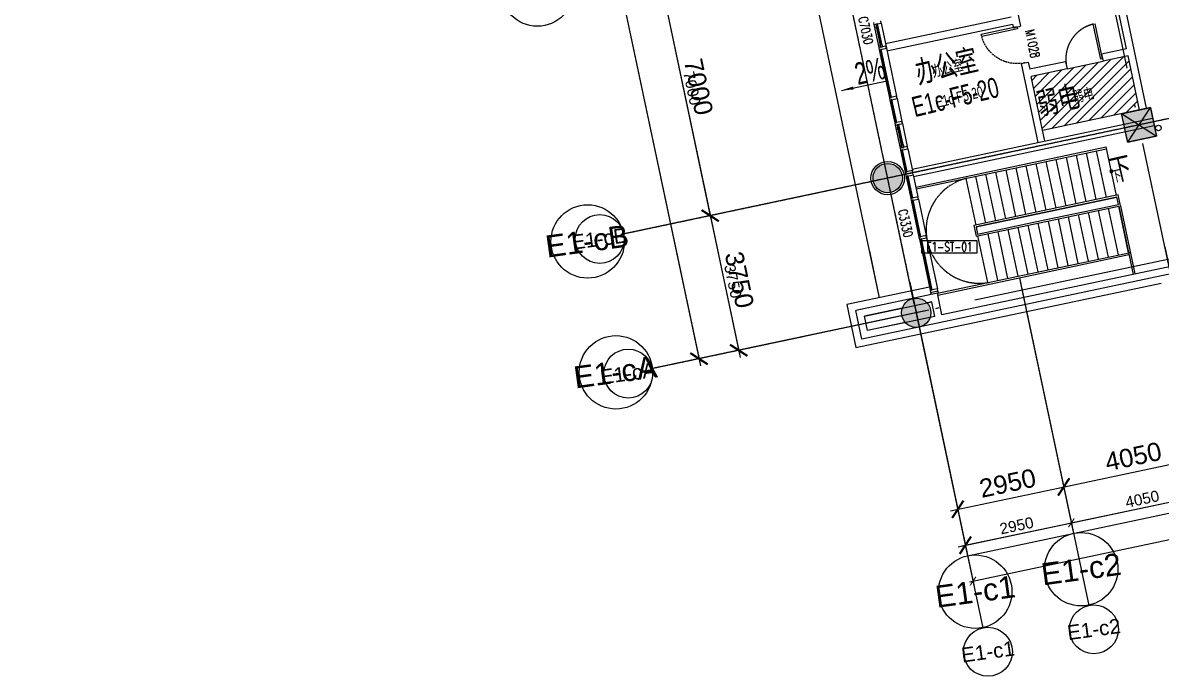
# Model space of a CAD drawing. Header units: millimetres. Extents: x -39175 to 150737, y -15023 to 140542.
# Drawn here: x -30415 to 605, y -15023 to 2783 of the extents above; entities that cross this region are included whole.
import ezdxf
from ezdxf.enums import TextEntityAlignment as Align

# ---------------------------------------------------------------- set-up
doc = ezdxf.new("R2010")
doc.units = ezdxf.units.MM
doc.header["$LTSCALE"] = 10
for name, pattern in [('DASH', [0.35, 0.25, -0.1]), ('E-COLS-F5$0$HIDDEN', [0.375, 0.25, -0.125]), ('E-RG-1F$0$$0$DOTE', [2.42, 2, -0.2, 0.02, -0.2]), ('E-RS-5F$0$HIDDEN', [0.375, 0.25, -0.125]), ('E1-RI-5F$0$DASH', [0.35, 0.25, -0.1]), ('E1-RV-5F$0$DASH', [0.35, 0.25, -0.1]), ('XRE2$0$HIDDEN', [0.375, 0.25, -0.125])]:
    doc.linetypes.add(name, pattern=pattern)
for name, color, linetype in [('A—墙体', 7, 'Continuous'), ('A—文字索引', 40, 'Continuous'), ('A—楼梯、电梯、栏杆', 50, 'Continuous'), ('A—轴线、尺寸', 1, 'Continuous'), ('A—门窗', 135, 'Continuous'), ('E-COLS-F5$0$0S-COLS-I-P', 8, 'E-COLS-F5$0$HIDDEN'), ('E-RS-5F$0$0S-COLS-I-P', 8, 'E-RS-5F$0$HIDDEN'), ('E1-RI-5F$0$A-A-建筑投影线', 53, 'E1-RI-5F$0$DASH'), ('E1-RI-5F$0$A-ROOF-DRAN', 175, 'Continuous'), ('E1-RI-5F$0$A-SYMB-DOOR', 13, 'Continuous'), ('E1-RI-5F$0$A-SYMB-DOOR1', 4, 'Continuous'), ('E1-RI-5F$0$AUDIT_D_131110141545-10', 7, 'Continuous'), ('E1-RV-5F$0$A-SYMB', 4, 'Continuous'), ('E1-RV-5F$0$A-SYMB-NUMB-T', 4, 'Continuous'), ('E1-RV-5F$0$WRV-1-01-N1$0$AUDIT_D_120618114340-341', 1, 'Continuous'), ('I—平面—填充03(灰度)', 250, 'Continuous'), ('I—平面—文字', 40, 'Continuous'), ('I—平面—文字（放大1：100）', 40, 'XRE2$0$HIDDEN'), ('I—平面—装饰面层线', 192, 'Continuous'), ('I—平面—门', 22, 'Continuous'), ('轴线100', 1, 'Continuous')]:
    doc.layers.add(name, color=color, linetype=linetype)
doc.layers.add('E1-RV-5F$0$AUDIT_D_131110141545-10', color=7, linetype='Continuous', lineweight=5)
doc.styles.add('ARIAL', font='arial.ttf')
doc.styles.add('E1-RI-5F$0$ECADI-TXT', font='simplex.shx', dxfattribs={"bigfont": 'hztxt.shx'})
doc.styles.add('E1-RV-5F$0$ECADI-TXT', font='simplex.shx', dxfattribs={"bigfont": 'hztxt.shx'})
doc.styles.add('XD2008', font='SIMYOU.TTF', dxfattribs={"width": 0.7, "height": 600})
doc.dimstyles.new('200', dxfattribs={"dimscale": 200, "dimtxt": 2.5, "dimasz": 2, "dimexe": 1, "dimexo": 1, "dimgap": 0.8, "dimtad": 1, "dimdec": 0, "dimdsep": 46, "dimtxsty": 'ARIAL', "dimblk1": 'ARCHTICK', "dimblk2": 'ARCHTICK', "dimsah": 1, "dimcen": -0.9, "dimdle": 1, "dimclrd": 256, "dimclre": 256, "dimclrt": 40, "dimaunit": 1, "dimadec": 0, "dimazin": 0, "dimtfac": 0.35, "dimtdec": 0, "dimtix": 1, "dimtmove": 2, "dimatfit": 3, "dimldrblk": 'ARCHTICK', "dimfxl": 0, "dimtvp": 0.8, "dimtolj": 1, "dimtzin": 0, "dimarcsym": 0})
doc.dimstyles.new('副本 100', dxfattribs={"dimscale": 100, "dimtxt": 2.5, "dimasz": 2, "dimexe": 1, "dimexo": 1, "dimgap": 0.8, "dimtad": 1, "dimdec": 0, "dimdsep": 46, "dimtxsty": 'ARIAL', "dimblk1": 'ARCHTICK', "dimblk2": 'ARCHTICK', "dimsah": 1, "dimcen": -0.9, "dimdle": 1, "dimclrd": 256, "dimclre": 256, "dimclrt": 40, "dimaunit": 1, "dimadec": 0, "dimazin": 0, "dimtfac": 0.35, "dimtdec": 0, "dimtix": 1, "dimtmove": 2, "dimatfit": 3, "dimldrblk": 'ARCHTICK', "dimfxl": 0, "dimtvp": 0.8, "dimtolj": 1, "dimtzin": 0, "dimarcsym": 0})

# ---------------------------------------------------------------- blocks, each defined once
blk = doc.blocks.new('E1-RV-5F$0$ECADI-TAG-CODE')
at = {"layer": 'E1-RV-5F$0$A-SYMB-NUMB-T', "color": 1}
blk.add_lwpolyline([(0, 3.5), (15, 3.5), (15, 0), (0, 0)], close=True, dxfattribs=at)
at = {"layer": 'E1-RV-5F$0$A-SYMB-NUMB-T', "style": 'E1-RV-5F$0$ECADI-TXT', "width": 0.7}
blk.add_attdef('CODE', text='', height=2.5, dxfattribs=at).set_placement((7.5, 1.75), align=Align.MIDDLE_CENTER)
blk = doc.blocks.new('E1-RV-5F$0$3')
at = {"layer": 'E1-RV-5F$0$WRV-1-01-N1$0$AUDIT_D_120618114340-341'}
h = blk.add_hatch(color=256, dxfattribs=at)
edge = h.paths.add_edge_path()
edge.add_arc((10773785, -7567737), 20, 138.7891, 318.7891, ccw=False)
edge.add_arc((10773785, -7567737), 20, -41.2109, 138.7891, ccw=False)
blk.add_lwpolyline([(10773800, -7567750, -1), (10773770, -7567724, -1)], format="xyb", close=True, dxfattribs=at)
blk = doc.blocks.new('E-COLS-F5')
at = {"layer": 'I—平面—填充03(灰度)'}
blk.add_hatch(color=18, dxfattribs=at).paths.add_polyline_path([(11708439, -6206636), (11709222, -6206470), (11709387, -6207253), (11708605, -6207419)])
h = blk.add_hatch(color=18, dxfattribs=at)
edge = h.paths.add_edge_path()
edge.add_arc((11702065, -6208394), 400, 0, 360)
h = blk.add_hatch(color=18, dxfattribs=at)
edge = h.paths.add_edge_path()
edge.add_arc((11702842, -6212063), 400, 0, 360)
at = {"layer": 'A—墙体'}
blk.add_lwpolyline([(11708439, -6206636), (11709222, -6206470), (11709387, -6207253), (11708605, -6207419)], close=True, dxfattribs=at)
for centre in [(11702065, -6208394), (11702842, -6212063)]:
    blk.add_circle(centre, 400, dxfattribs=at)
at = {"layer": 'E-COLS-F5$0$0S-COLS-I-P', "color": 9}
blk.add_lwpolyline([(11708439, -6206636), (11709222, -6206470), (11709387, -6207253), (11708605, -6207419)], close=True, dxfattribs=at)
blk = doc.blocks.new('E1-RI-5F$0$ECADI-TAG-DOOR')
blk = doc.blocks.new('E1-RI-5F$0$SINGLE-FLUSH_VISION_-_36_0')
at = {"layer": 'I—平面—门'}
for p, q in [((406, -76), (406, -1075)), ((457, -76), (406, -76)), ((457, -76), (457, -1076))]:
    blk.add_line(p, q, dxfattribs=at)
at = {"layer": 'I—平面—门', "color": 8, "linetype": 'DASH', "ltscale": 20}
blk.add_arc((457, -76), 1000, 180, 270, dxfattribs=at)
blk = doc.blocks.new('E1-RI-5F$0$$DORLIB2D$00000001')
for p, q in [((0.45, 0.975), (0.5, 0.975)), ((0.45, 0), (0.45, 0.975)), ((0.5, 0), (0.5, 0.975)), ((0.5, 0), (0.45, 0))]:
    blk.add_line(p, q)
at = {"layer": 'I—平面—门', "color": 8, "linetype": 'DASH', "ltscale": 20}
blk.add_arc((0.475, 0), 0.975, 91.4693, 180, dxfattribs=at)
blk = doc.blocks.new('E1-RI-5F$0$ERDFG1')
at = {"layer": 'E1-RI-5F$0$A-ROOF-DRAN'}
blk.add_circle((6600, 5003), 75, dxfattribs=at)
blk = doc.blocks.new('_ArchTick')
at = {"color": 0, "linetype": 'ByBlock', "const_width": 0.15}
blk.add_lwpolyline([(-0.5, -0.5), (0.5, 0.5)], dxfattribs=at)
blk = doc.blocks.new('*D4617')
at = {"layer": 'A—轴线、尺寸', "linetype": 'ByBlock', "lineweight": -2}
for p, q in [((-6988, -1479), (-11879, -2515)), ((-11725, -2278), (-10866, -6338)), ((-6212, -5148), (-11103, -6183))]:
    blk.add_line(p, q, dxfattribs=at)
at = {"layer": 'Defpoints', "color": 0, "linetype": 'ByBlock'}
for p in [(-6792, -1438), (-6016, -5106), (-10907, -6142)]:
    blk.add_point(p, dxfattribs=at)
at = {"layer": 'A—轴线、尺寸', "linetype": 'ByBlock', "lineweight": -2, "xscale": 400, "yscale": 400, "zscale": 400}
for p, rotation in [((-11684, -2473), 101.9526484581255), ((-10907, -6142), 281.9526484581255)]:
    blk.add_blockref('_ArchTick', p, dxfattribs=dict(at, rotation=rotation))
at = {"layer": 'A—轴线、尺寸', "color": 40, "linetype": 'ByBlock', "insert": (-10889, -4222), "char_height": 500, "attachment_point": 5, "rotation": 281.9526, "style": 'ARIAL'}
blk.add_mtext('\\A1;3750', dxfattribs=at)
blk = doc.blocks.new('*D4618')
at = {"layer": 'A—轴线、尺寸', "linetype": 'ByBlock', "lineweight": -2}
for p, q in [((-3258, -4165), (-2010, -10060)), ((-6144, -4776), (-4897, -10671)), ((-5134, -10516), (-1856, -9823))]:
    blk.add_line(p, q, dxfattribs=at)
at = {"layer": 'Defpoints', "color": 0, "linetype": 'ByBlock'}
for p in [(-3300, -3969), (-6186, -4580), (-2052, -9864)]:
    blk.add_point(p, dxfattribs=at)
at = {"layer": 'A—轴线、尺寸', "linetype": 'ByBlock', "lineweight": -2, "xscale": 400, "yscale": 400, "zscale": 400}
for p, rotation in [((-2052, -9864), 11.95264845900382), ((-4938, -10475), 191.9526484590038)]:
    blk.add_blockref('_ArchTick', p, dxfattribs=dict(at, rotation=rotation))
at = {"layer": 'A—轴线、尺寸', "color": 40, "linetype": 'ByBlock', "insert": (-3581, -9763), "char_height": 500, "attachment_point": 5, "rotation": 11.9526, "style": 'ARIAL'}
blk.add_mtext('\\A1;2950', dxfattribs=at)
blk = doc.blocks.new('*D4619')
at = {"layer": 'A—轴线、尺寸', "linetype": 'ByBlock', "lineweight": -2}
for p, q in [((704, -3326), (1952, -9221)), ((-3258, -4165), (-2010, -10060)), ((-2248, -9906), (2106, -8984))]:
    blk.add_line(p, q, dxfattribs=at)
at = {"layer": 'Defpoints', "color": 0, "linetype": 'ByBlock'}
for p in [(662, -3131), (-3300, -3969), (1910, -9025)]:
    blk.add_point(p, dxfattribs=at)
at = {"layer": 'A—轴线、尺寸', "linetype": 'ByBlock', "lineweight": -2, "xscale": 400, "yscale": 400, "zscale": 400}
for p, rotation in [((1910, -9025), 11.95264845900382), ((-2052, -9864), 191.9526484590038)]:
    blk.add_blockref('_ArchTick', p, dxfattribs=dict(at, rotation=rotation))
at = {"layer": 'A—轴线、尺寸', "color": 40, "linetype": 'ByBlock', "insert": (-157, -9038), "char_height": 500, "attachment_point": 5, "rotation": 11.9526, "style": 'ARIAL'}
blk.add_mtext('\\A1;4050', dxfattribs=at)
blk = doc.blocks.new('*D4621')
at = {"layer": 'A—轴线、尺寸', "linetype": 'ByBlock', "lineweight": -2}
for p, q in [((-23999, 80781), (-30358, 79435)), ((-30203, 79672), (-11947, -6567)), ((-5826, -5066), (-12184, -6412))]:
    blk.add_line(p, q, dxfattribs=at)
at = {"layer": 'Defpoints', "color": 0, "linetype": 'ByBlock'}
for p in [(-23803, 80823), (-5630, -5025), (-11989, -6371)]:
    blk.add_point(p, dxfattribs=at)
at = {"layer": 'A—轴线、尺寸', "linetype": 'ByBlock', "lineweight": -2, "xscale": 400, "yscale": 400, "zscale": 400}
for p, rotation in [((-30162, 79477), 101.9526484581255), ((-11989, -6371), 281.9526484581255)]:
    blk.add_blockref('_ArchTick', p, dxfattribs=dict(at, rotation=rotation))
at = {"layer": 'A—轴线、尺寸', "color": 40, "linetype": 'ByBlock', "insert": (-20669, 36639), "char_height": 500, "attachment_point": 5, "rotation": 281.9526, "style": 'ARIAL'}
blk.add_mtext('\\A1;87750', dxfattribs=at)
blk = doc.blocks.new('*D4622')
at = {"layer": 'A—轴线、尺寸', "linetype": 'ByBlock', "lineweight": -2}
for p, q in [((-8438, 5369), (-13329, 4334)), ((-13175, 4571), (-11642, -2669)), ((-6988, -1479), (-11879, -2515))]:
    blk.add_line(p, q, dxfattribs=at)
at = {"layer": 'Defpoints', "color": 0, "linetype": 'ByBlock'}
for p in [(-8242, 5411), (-6792, -1438), (-11684, -2473)]:
    blk.add_point(p, dxfattribs=at)
at = {"layer": 'A—轴线、尺寸', "linetype": 'ByBlock', "lineweight": -2, "xscale": 400, "yscale": 400, "zscale": 400}
for p, rotation in [((-13134, 4375), 101.9526484581255), ((-11684, -2473), 281.9526484581255)]:
    blk.add_blockref('_ArchTick', p, dxfattribs=dict(at, rotation=rotation))
at = {"layer": 'A—轴线、尺寸', "color": 40, "linetype": 'ByBlock', "insert": (-12002, 1037), "char_height": 500, "attachment_point": 5, "rotation": 281.9526, "style": 'ARIAL'}
blk.add_mtext('\\A1;7000', dxfattribs=at)
blk = doc.blocks.new('*D4690')
at = {"layer": 'A—轴线、尺寸', "linetype": 'ByBlock', "lineweight": -2}
for p, q in [((21360, 495), (22704, -5850)), ((-6248, -4287), (-4689, -11649)), ((-4927, -11495), (22858, -5613))]:
    blk.add_line(p, q, dxfattribs=at)
at = {"layer": 'Defpoints', "color": 0, "linetype": 'ByBlock'}
for p in [(21319, 690), (-6289, -4091), (22662, -5654)]:
    blk.add_point(p, dxfattribs=at)
at = {"layer": 'A—轴线、尺寸', "linetype": 'ByBlock', "lineweight": -2, "xscale": 400, "yscale": 400, "zscale": 400}
for p, rotation in [((22662, -5654), 11.95264845900382), ((-4731, -11453), 191.9526484590038)]:
    blk.add_blockref('_ArchTick', p, dxfattribs=dict(at, rotation=rotation))
at = {"layer": 'A—轴线、尺寸', "color": 40, "linetype": 'ByBlock', "insert": (8880, -8148), "char_height": 500, "attachment_point": 5, "rotation": 11.9526, "style": 'ARIAL'}
blk.add_mtext('\\A1;28000', dxfattribs=at)
blk = doc.blocks.new('*D4814')
at = {"layer": 'Defpoints', "color": 0}
for p in [(-262206, 1588), (-261430, -2081), (-266321, -3116)]:
    blk.add_point(p, dxfattribs=at)
at = {"layer": '轴线100', "lineweight": -2}
for p, q in [((-262304, 1567), (-267196, 532)), ((-267119, 650), (-266301, -3214)), ((-261528, -2102), (-266419, -3137))]:
    blk.add_line(p, q, dxfattribs=at)
at = {"layer": '轴线100', "lineweight": -2, "xscale": 200, "yscale": 200, "zscale": 200}
for p, rotation in [((-267098, 552), 101.9526484623766), ((-266321, -3116), 281.9526484623766)]:
    blk.add_blockref('_ArchTick', p, dxfattribs=dict(at, rotation=rotation))
at = {"layer": '轴线100', "color": 40, "insert": (-266481, -1234), "char_height": 300, "attachment_point": 5, "rotation": 281.9526, "style": 'ARIAL'}
blk.add_mtext('\\A1;3750', dxfattribs=at)
blk = doc.blocks.new('*D4815')
at = {"layer": 'Defpoints', "color": 0}
for p in [(-258507, -1922), (-261393, -2533), (-257259, -7817)]:
    blk.add_point(p, dxfattribs=at)
at = {"layer": '轴线100', "lineweight": -2}
for p, q in [((-258486, -2020), (-257238, -7915)), ((-261372, -2631), (-260124, -8526)), ((-260243, -8448), (-257161, -7796))]:
    blk.add_line(p, q, dxfattribs=at)
at = {"layer": '轴线100', "lineweight": -2, "xscale": 200, "yscale": 200, "zscale": 200}
for p, rotation in [((-257259, -7817), 11.95264843837783), ((-260145, -8428), 191.9526484383778)]:
    blk.add_blockref('_ArchTick', p, dxfattribs=dict(at, rotation=rotation))
at = {"layer": '轴线100', "color": 40, "insert": (-258750, -7894), "char_height": 300, "attachment_point": 5, "rotation": 11.9526, "style": 'ARIAL'}
blk.add_mtext('\\A1;2950', dxfattribs=at)
blk = doc.blocks.new('*D4816')
at = {"layer": 'Defpoints', "color": 0}
for p in [(-254545, -1083), (-258507, -1922), (-253297, -6978)]:
    blk.add_point(p, dxfattribs=at)
at = {"layer": '轴线100', "lineweight": -2}
for p, q in [((-254524, -1181), (-253276, -7076)), ((-258486, -2020), (-257238, -7915)), ((-257357, -7838), (-253199, -6957))]:
    blk.add_line(p, q, dxfattribs=at)
at = {"layer": '轴线100', "lineweight": -2, "xscale": 200, "yscale": 200, "zscale": 200}
for p, rotation in [((-253297, -6978), 11.95264843837783), ((-257259, -7817), 191.9526484383778)]:
    blk.add_blockref('_ArchTick', p, dxfattribs=dict(at, rotation=rotation))
at = {"layer": '轴线100', "color": 40, "insert": (-255326, -7169), "char_height": 300, "attachment_point": 5, "rotation": 11.9526, "style": 'ARIAL'}
blk.add_mtext('\\A1;4050', dxfattribs=at)
blk = doc.blocks.new('*D4818')
at = {"layer": 'Defpoints', "color": 0}
for p in [(-279217, 83848), (-261044, -1999), (-267403, -3345)]:
    blk.add_point(p, dxfattribs=at)
at = {"layer": '轴线100', "lineweight": -2}
for p, q in [((-279315, 83828), (-285674, 82482)), ((-285597, 82600), (-267382, -3443)), ((-261142, -2020), (-267501, -3366))]:
    blk.add_line(p, q, dxfattribs=at)
at = {"layer": '轴线100', "lineweight": -2, "xscale": 200, "yscale": 200, "zscale": 200}
for p, rotation in [((-285576, 82502), 101.9526484623766), ((-267403, -3345), 281.9526484623766)]:
    blk.add_blockref('_ArchTick', p, dxfattribs=dict(at, rotation=rotation))
at = {"layer": '轴线100', "color": 40, "insert": (-276261, 39627), "char_height": 300, "attachment_point": 5, "rotation": 281.9526, "style": 'ARIAL'}
blk.add_mtext('\\A1;87750', dxfattribs=at)
blk = doc.blocks.new('*D4819')
at = {"layer": 'Defpoints', "color": 0}
for p in [(-263656, 8436), (-262206, 1588), (-267098, 552)]:
    blk.add_point(p, dxfattribs=at)
at = {"layer": '轴线100', "lineweight": -2}
for p, q in [((-263754, 8415), (-268645, 7380)), ((-268568, 7498), (-267077, 455)), ((-262304, 1567), (-267196, 532))]:
    blk.add_line(p, q, dxfattribs=at)
at = {"layer": '轴线100', "lineweight": -2, "xscale": 200, "yscale": 200, "zscale": 200}
for p, rotation in [((-268548, 7401), 101.9526484623766), ((-267098, 552), 281.9526484623766)]:
    blk.add_blockref('_ArchTick', p, dxfattribs=dict(at, rotation=rotation))
at = {"layer": '轴线100', "color": 40, "insert": (-267595, 4025), "char_height": 300, "attachment_point": 5, "rotation": 281.9526, "style": 'ARIAL'}
blk.add_mtext('\\A1;7000', dxfattribs=at)
blk = doc.blocks.new('*D4771')
at = {"layer": 'Defpoints', "color": 0}
for p in [(-233888, 2738), (-261496, -2044), (-232545, -3607)]:
    blk.add_point(p, dxfattribs=at)
at = {"layer": '轴线100', "lineweight": -2}
for p, q in [((-233867, 2640), (-232524, -3705)), ((-261476, -2142), (-259917, -9504)), ((-260036, -9427), (-232447, -3587))]:
    blk.add_line(p, q, dxfattribs=at)
at = {"layer": '轴线100', "lineweight": -2, "xscale": 200, "yscale": 200, "zscale": 200}
for p, rotation in [((-232545, -3607), 11.95264843837783), ((-259938, -9406), 191.9526484383778)]:
    blk.add_blockref('_ArchTick', p, dxfattribs=dict(at, rotation=rotation))
at = {"layer": '轴线100', "color": 40, "insert": (-246290, -6279), "char_height": 300, "attachment_point": 5, "rotation": 11.9526, "style": 'ARIAL'}
blk.add_mtext('\\A1;28000', dxfattribs=at)
blk = doc.blocks.new('A$C1C9D1350')
at = {"layer": '轴线100', "linetype": 'E-RG-1F$0$$0$DOTE'}
for p, q in [((-261537.7, -1848.3), (-280580.9, 88108.1)), ((-251990.2, 3750.4), (-269450.2, 54.2)), ((-264539.6, -2739.2), (-268677.9, -3614.4))]:
    blk.add_line(p, q, dxfattribs=at)
at = {"layer": '轴线100', "linetype": 'ByBlock'}
for p, q in [((-262262.6, 1575.8), (-269450.2, 54.2)), ((-258599.9, -1481.9), (-256782.5, -10067)), ((-261537.7, -1848.3), (-259668.6, -10677.9))]:
    blk.add_line(p, q, dxfattribs=at)
at = {"layer": '轴线100'}
blk.add_circle((-270108.5, -82.4), 666.7, dxfattribs=at)
at = {"layer": '轴线100', "linetype": 'ByBlock'}
for centre in [(-269330.4, -3751.1), (-256644.4, -10719.2), (-259530.5, -11330.1)]:
    blk.add_circle(centre, 666.7, dxfattribs=at)
at = {"layer": '轴线100', "color": 40, "style": 'ARIAL'}
for s, p in [('E1-cB', (-270120.1, -75.5)), ('E1-cA', (-269342, -3744.3)), ('E1-c2', (-256645, -10716.4)), ('E1-c1', (-259531.1, -11327.3))]:
    blk.add_text(s, height=400, rotation=7.78334, dxfattribs=at).set_placement(p, align=Align.MIDDLE_CENTER)
at = {"layer": '轴线100'}
for base, p1, p2, angle, picture, middle in [((-267402.7, -3345.3), (-279217, 83848.4), (-261044, -1999.2), 281.95265, '*D4818', (-276261.3, 39626.8)), ((-267097.9, 552.4), (-263656, 8436.1), (-262206.3, 1587.9), 281.95265, '*D4819', (-267594.6, 4024.8)), ((-232544.9, -3607.2), (-261496.3, -2044), (-233888, 2737.6), 11.95265, '*D4771', (-246289.6, -6278.6)), ((-266321.2, -3116.3), (-262206.3, 1587.9), (-261429.9, -2080.9), 281.95265, '*D4814', (-266481.3, -1233.7)), ((-253296.7, -6978.1), (-258506.7, -1922.2), (-254544.5, -1083.4), 11.95265, '*D4816', (-255326.1, -7169.3)), ((-257258.9, -7816.8), (-261392.8, -2533.1), (-258506.7, -1922.2), 11.95265, '*D4815', (-258750.2, -7894.2))]:
    dim = blk.add_linear_dim(base=base, p1=p1, p2=p2, angle=angle, dimstyle='副本 100', override={"dimtxt": 3}, dxfattribs=at)
    dim.commit()
    dim.dimension.update_dxf_attribs({"geometry": picture, "text_midpoint": middle})

msp = doc.modelspace()

# ---------------------------------------------------------------- hatches: boundary and pattern name
at = {"layer": 'I—平面—装饰面层线'}
h = msp.add_hatch(dxfattribs=at)
h.set_pattern_fill('ANSI31', color=8, scale=1500, style=0)
h.set_pattern_definition([(45, (-6071.9, -5118.89), (-132.5825, 132.5825), [])])
h.paths.add_polyline_path([(-2937.3, 1319.9), (-2626.5, -148.3), (11.5, 407.8), (-296, 1879)])

# ---------------------------------------------------------------- linework, layer by layer
for p, q in [((-6184.4, -1207.4), (370.3, 180.2)), ((-6143, -1403), (411.7, -15.5))]:
    msp.add_line(p, q)
at = {"layer": 'A—墙体'}
for p, q in [((-3745.2, 5135.5), (-3227.4, 2689.7)), ((-6909.3, 2216.9), (-3485.2, 2941.7)), ((-339.8, 2074.2), (-546, 3052.7)), ((207.8, 452.5), (-351.4, 3093.9)), ((-6867.9, 2021.2), (-3443.8, 2746.1)), ((-3443.8, 2746.1), (-3423.1, 2648.3)), ((-3423.1, 2648.3), (-3227.4, 2689.7)), ((-339.8, 2074.2), (-1022.2, 1929.7)), ((-1022.2, 1929.7), (-980.7, 1734.1)), ((-296, 1879), (-980.7, 1734.1)), ((-298.5, 1878.5), (-980.7, 1734.1)), ((10.8, 411), (-298.5, 1878.5)), ((-3216, 1669.9), (-3020.3, 1711.4)), ((-3216, 1669.9), (-2760.3, -482.5)), ((-3020.3, 1711.4), (-2978.8, 1515.5)), ((-2000.5, 1722.6), (-2980.2, 1515.2)), ((-2000.5, 1722.6), (-2935.3, 1524.7)), ((-2000.5, 1722.6), (-1959.1, 1527)), ((-1959.1, 1527), (-2937.3, 1319.9)), ((-2564.5, -441.1), (-2937.3, 1319.9)), ((-1959.1, 1527), (-2892.4, 1329.4)), ((308.3, 473), (-2582.8, -139)), ((-2582.8, -139), (-2626.5, -148.3)), ((915.7, -3844.8), (-5370, -5175.5)), ((915.7, -3844.8), (-5370, -5175.5)), ((957.2, -4040.5), (-7554.2, -5842.3)), ((957.2, -4040.5), (-7554.2, -5842.3)), ((-5494.2, -4588.5), (-7719.9, -5059.6)), ((-5494.2, -4588.5), (-7719.9, -5059.6)), ((-5370, -5175.5), (-5494.2, -4588.5)), ((-5370, -5175.5), (-5494.2, -4588.5)), ((-5648.5, -4825.5), (-5774.3, -4852.2)), ((-5648.5, -4825.5), (-5774.3, -4852.2)), ((-5565.6, -5216.9), (-5648.5, -4825.5)), ((-5565.6, -5216.9), (-5648.5, -4825.5)), ((-7554.2, -5842.3), (-7719.9, -5059.6)), ((-7554.2, -5842.3), (-7719.9, -5059.6)), ((-6452.1, -4995.7), (-7482.8, -5213.9)), ((-6452.1, -4995.7), (-7482.8, -5213.9)), ((-7400, -5605.2), (-7482.8, -5213.9)), ((-7400, -5605.2), (-7482.8, -5213.9)), ((-5565.6, -5216.9), (-5691.4, -5243.5)), ((-5565.6, -5216.9), (-5691.4, -5243.5)), ((-6369.2, -5387), (-7400, -5605.2)), ((-6369.2, -5387), (-7400, -5605.2))]:
    msp.add_line(p, q, dxfattribs=at)
at = {"layer": 'A—墙体', "color": 18}
msp.add_lwpolyline([(-4670.1, -11740.5), (22722.9, -5941.6)], dxfattribs=at)
at = {"layer": 'A—楼梯、电梯、栏杆'}
for p, q in [((-6080.8, -1697.3), (-895.3, -599.5)), ((-6080.8, -1697.3), (-895.3, -599.5)), ((-615.7, -1920.3), (-895.3, -599.5)), ((-615.7, -1920.3), (-895.3, -599.5)), ((-6070.4, -1746.2), (-884.9, -648.4)), ((-6070.4, -1746.2), (-884.9, -648.4)), ((-1711.4, -2152.2), (-1980.7, -880.4)), ((-1711.4, -2152.2), (-1980.7, -880.4)), ((-1437.5, -2094.2), (-1706.7, -822.4)), ((-1437.5, -2094.2), (-1706.7, -822.4)), ((-1163.6, -2036.2), (-1432.8, -764.4)), ((-1163.6, -2036.2), (-1432.8, -764.4)), ((-889.6, -1978.2), (-1158.9, -706.4)), ((-889.6, -1978.2), (-1158.9, -706.4)), ((-3355, -2500.1), (-3624.2, -1228.3)), ((-3355, -2500.1), (-3624.2, -1228.3)), ((-3081.1, -2442.2), (-3350.3, -1170.3)), ((-3081.1, -2442.2), (-3350.3, -1170.3)), ((-2807.1, -2384.2), (-3076.4, -1112.4)), ((-2807.1, -2384.2), (-3076.4, -1112.4)), ((-2533.2, -2326.2), (-2802.4, -1054.4)), ((-2533.2, -2326.2), (-2802.4, -1054.4)), ((-2259.3, -2268.2), (-2528.5, -996.4)), ((-2259.3, -2268.2), (-2528.5, -996.4)), ((-1985.4, -2210.2), (-2254.6, -938.4)), ((-1985.4, -2210.2), (-2254.6, -938.4)), ((-4719.9, -1460.3), (-4450.7, -2732.1)), ((-4719.9, -1460.3), (-4450.7, -2732.1)), ((-4176.8, -2674.1), (-4446, -1402.3)), ((-4176.8, -2674.1), (-4446, -1402.3)), ((-3902.9, -2616.1), (-4172.1, -1344.3)), ((-3902.9, -2616.1), (-4172.1, -1344.3)), ((-3628.9, -2558.1), (-3898.2, -1286.3)), ((-3628.9, -2558.1), (-3898.2, -1286.3)), ((-4440.4, -2781), (-605.3, -1969.2)), ((-4440.4, -2781), (-605.3, -1969.2)), ((-1380.1, -3717.4), (-1649.3, -2445.7)), ((-1380.1, -3717.4), (-1649.3, -2445.7)), ((-1106.2, -3659.3), (-1375.4, -2387.7)), ((-1106.2, -3659.3), (-1375.4, -2387.7)), ((-832.2, -3601.3), (-1101.4, -2329.7)), ((-832.2, -3601.3), (-1101.4, -2329.7)), ((-558.3, -3543.3), (-827.5, -2271.7)), ((-558.3, -3543.3), (-827.5, -2271.7)), ((-284.4, -3485.3), (-553.6, -2213.8)), ((-553.6, -2213.8), (-160.1, -4072.6)), ((-284.4, -3485.3), (-553.6, -2213.8)), ((-553.6, -2213.8), (-160.1, -4072.6)), ((-504.7, -2203.4), (-111.2, -4062.2)), ((-504.7, -2203.4), (-111.2, -4062.2)), ((-4398.9, -2976.7), (-2531.8, -2581.4)), ((-4398.9, -2976.7), (-2531.8, -2581.4)), ((-2749.7, -4007.4), (-3018.9, -2735.7)), ((-2749.7, -4007.4), (-3018.9, -2735.7)), ((-2475.8, -3949.4), (-2745, -2677.7)), ((-2475.8, -3949.4), (-2745, -2677.7)), ((-2201.9, -3891.4), (-2471.1, -2619.7)), ((-2201.9, -3891.4), (-2471.1, -2619.7)), ((-1927.9, -3833.4), (-2197.1, -2561.7)), ((-1927.9, -3833.4), (-2197.1, -2561.7)), ((-1654, -3775.4), (-1923.2, -2503.7)), ((-1654, -3775.4), (-1923.2, -2503.7)), ((-4119.4, -4297.4), (-4388.6, -3025.6)), ((-4119.4, -4297.4), (-4388.6, -3025.6)), ((-3845.4, -4239.4), (-4114.7, -2967.6)), ((-3845.4, -4239.4), (-4114.7, -2967.6)), ((-3571.5, -4181.4), (-3840.7, -2909.6)), ((-3571.5, -4181.4), (-3840.7, -2909.6)), ((-3297.6, -4123.4), (-3566.8, -2851.6)), ((-3297.6, -4123.4), (-3566.8, -2851.6)), ((-3023.6, -4065.4), (-3292.9, -2793.6)), ((-3023.6, -4065.4), (-3292.9, -2793.6)), ((-1440.2, -3730.2), (-235.5, -3475)), ((-1440.2, -3730.2), (-235.5, -3475)), ((-1170.2, -3724), (-274, -3534.2)), ((-1170.2, -3724), (-274, -3534.2)), ((-5494.2, -4588.5), (-1440.2, -3730.2)), ((-5494.2, -4588.5), (-1440.2, -3730.2)), ((-5483.9, -4637.4), (-1170.2, -3724)), ((-5483.9, -4637.4), (-1170.2, -3724))]:
    msp.add_line(p, q, dxfattribs=at)
msp.add_lwpolyline([(-755.8, -1261.1, 0, 0, 0), (-5012.4, -2162.3, 0, 0, 0), (-4675.8, -3752.1, 0, 0, 0), (-2313, -3251.8, 40, 0, 0), (-2166.2, -3220.8, 0, 0, 0)], format="xyseb", dxfattribs=at)
msp.add_lwpolyline([(-755.8, -1261.1, 0, 0, 0), (-5012.4, -2162.3, 0, 0, 0), (-4675.8, -3752.1, 0, 0, 0), (-2313, -3251.8, 40, 0, 0), (-2166.2, -3220.8, 0, 0, 0)], format="xyseb", dxfattribs=at)
for points in [[(-504.7, -2203.4), (-566.8, -1909.9), (-4499.6, -2742.5), (-4437.5, -3036), (-2491.4, -2624)], [(-504.7, -2203.4), (-566.8, -1909.9), (-4499.6, -2742.5), (-4437.5, -3036), (-2491.4, -2624)], [(-2531.8, -2581.4), (-563.9, -2164.8), (-605.3, -1969.2), (-4440.4, -2781), (-4398.9, -2976.7), (-2531.8, -2581.4)], [(-2531.8, -2581.4), (-563.9, -2164.8), (-605.3, -1969.2), (-4440.4, -2781), (-4398.9, -2976.7), (-2531.8, -2581.4)], [(-2491.4, -2624), (-553.6, -2213.8)], [(-2491.4, -2624), (-553.6, -2213.8)]]:
    msp.add_lwpolyline(points, dxfattribs=at)
at = {"layer": 'A—楼梯、电梯、栏杆', "linetype": 'E1-RV-5F$0$DASH'}
msp.add_arc((-4351.1, -2864.3), 1450.4, 103.09831, 280.80699, dxfattribs=at)
msp.add_arc((-4351.1, -2864.3), 1450.4, 103.09831, 280.80699, dxfattribs=at)
at = {"layer": 'A—轴线、尺寸', "linetype": 'E-RG-1F$0$$0$DOTE', "ltscale": 500}
for p, q in [((2178.1, -10290.8), (-18318.6, 86532.3)), ((-6123.7, -4873.9), (-25166.8, 85082.5)), ((3423.8, 724.8), (-14036.1, -2971.3)), ((5311, -2708.8), (-13263.7, -6640.9))]:
    msp.add_line(p, q, dxfattribs=at)
at = {"layer": 'A—轴线、尺寸', "linetype": 'ByBlock'}
for p, q in [((-6848.5, -1449.8), (-14036.1, -2971.3)), ((-3237.6, -4262.9), (-1784, -11129.5)), ((-6123.7, -4873.9), (-4670.1, -11740.5))]:
    msp.add_line(p, q, dxfattribs=at)
for centre in [(-16394, 3688.8), (-15023.7, -3176.3), (-14253.3, -6742.5), (-1576.9, -12107.9), (-4463, -12718.8)]:
    msp.add_circle(centre, 1000, dxfattribs=at)
at = {"layer": 'A—门窗', "extrusion": (7.74398e-26, 8.19673e-27, -1)}
for p, q in [((-7027.3, 2774.4), (-7039.7, 2833.1)), ((-7235.4, 2791.7), (-7223, 2733)), ((-7223, 2733), (-7027.3, 2774.4)), ((-6894.8, 2148.3), (-7090.4, 2106.9)), ((-7090.4, 2106.9), (-7078, 2048.2)), ((-7078, 2048.2), (-6882.3, 2089.6)), ((-6882.3, 2089.6), (-6894.8, 2148.3)), ((-6604.8, 778.6), (-6800.5, 737.2)), ((-6800.5, 737.2), (-6788.1, 678.5)), ((-6788.1, 678.5), (-6592.4, 719.9)), ((-6592.4, 719.9), (-6604.8, 778.6)), ((-6459.8, 93.8), (-6655.5, 52.4)), ((-6655.5, 52.4), (-6643.1, -6.3)), ((-6643.1, -6.3), (-6447.4, 35.1)), ((-6447.4, 35.1), (-6459.8, 93.8)), ((-6314.9, -591), (-6510.5, -632.4)), ((-6302.4, -649.7), (-6314.9, -591)), ((-6510.5, -632.4), (-6498.1, -691.1)), ((-6498.1, -691.1), (-6302.4, -649.7)), ((-6163.7, -1305.2), (-6359.3, -1346.6)), ((-6359.3, -1346.6), (-6346.9, -1405.3)), ((-6346.9, -1405.3), (-6151.3, -1363.9)), ((-6151.3, -1363.9), (-6163.7, -1305.2)), ((-6024.9, -1960.7), (-6220.6, -2002.1)), ((-6220.6, -2002.1), (-6208.2, -2060.8)), ((-6208.2, -2060.8), (-6012.5, -2019.3)), ((-6012.5, -2019.3), (-6024.9, -1960.7)), ((-5801.3, -3017.2), (-5996.9, -3058.7)), ((-5996.9, -3058.7), (-5984.5, -3117.4)), ((-5984.5, -3117.4), (-5788.8, -3075.9)), ((-5788.8, -3075.9), (-5801.3, -3017.2))]:
    msp.add_line(p, q, dxfattribs=at)
at = {"layer": 'A—门窗'}
for p, q in [((-7223, 2733), (-7090.4, 2106.9)), ((-7124.7, 2753.8), (-7174.4, 2743.3)), ((-7124.7, 2753.8), (-7174.4, 2743.3)), ((-7174.4, 2743.3), (-7158.7, 2668.7)), ((-7174.4, 2743.3), (-7041.9, 2117.1)), ((-7158.7, 2668.7), (-7109, 2679.2)), ((-7147.5, 2615.8), (-7158.7, 2668.7)), ((-7158.7, 2668.7), (-7057.7, 2191.7)), ((-7032.8, 2196.9), (-7133.8, 2674)), ((-7109, 2679.2), (-7124.7, 2753.8)), ((-6992.2, 2127.7), (-7124.7, 2753.8)), ((-7027.3, 2774.4), (-6882.3, 2089.6)), ((-7057.7, 2191.7), (-7008, 2202.2)), ((-7041.9, 2117.1), (-7057.7, 2191.7)), ((-7008, 2202.2), (-6992.2, 2127.7)), ((-7078, 2048.2), (-6800.5, 737.2)), ((-7023.3, 2059.8), (-7048.1, 2054.5)), ((-7048.1, 2054.5), (-6770.6, 743.5)), ((-6992.2, 2127.7), (-7041.9, 2117.1)), ((-7041.9, 2117.1), (-6992.2, 2127.7)), ((-6745.7, 748.8), (-7023.3, 2059.8)), ((-6882.3, 2089.6), (-6604.8, 778.6)), ((-6788.1, 678.5), (-6655.5, 52.4)), ((-6770.6, 743.5), (-6745.7, 748.8)), ((-6733.3, 690.1), (-6758.2, 684.9)), ((-6758.2, 684.9), (-6625.6, 58.7)), ((-6600.8, 64), (-6733.3, 690.1)), ((-6592.4, 719.9), (-6459.8, 93.8)), ((-6625.6, 58.7), (-6600.8, 64)), ((-6544.9, 14.5), (-6594.6, 4)), ((-6544.9, 14.5), (-6594.6, 4)), ((-6594.6, 4), (-6578.8, -70.6)), ((-6594.6, 4), (-6462, -622.2)), ((-6529.1, -60.1), (-6544.9, 14.5)), ((-6412.3, -611.6), (-6544.9, 14.5)), ((-6447.4, 35.1), (-6314.9, -591)), ((-6643.1, -6.3), (-6510.5, -632.4)), ((-6578.8, -70.6), (-6529.1, -60.1)), ((-6567.6, -123.5), (-6578.8, -70.6)), ((-6578.8, -70.6), (-6477.8, -547.6)), ((-6452.9, -542.3), (-6553.9, -65.3)), ((-6477.8, -547.6), (-6428.1, -537.1)), ((-6462, -622.2), (-6477.8, -547.6)), ((-6412.3, -611.6), (-6462, -622.2)), ((-6462, -622.2), (-6412.3, -611.6)), ((-6428.1, -537.1), (-6412.3, -611.6)), ((-6498.1, -691.1), (-6390.4, -1199.8)), ((-6443.4, -679.5), (-6468.2, -684.8)), ((-6468.2, -684.8), (-6360.5, -1193.5)), ((-6335.7, -1188.3), (-6443.4, -679.5)), ((-6302.4, -649.7), (-6176.1, -1246.5)), ((-6390.4, -1199.8), (-6371.8, -1287.9)), ((-6360.5, -1193.5), (-6341.9, -1281.6)), ((-6317, -1276.3), (-6335.7, -1188.3)), ((-6176.1, -1246.5), (-6371.8, -1287.9)), ((-6371.8, -1287.9), (-6367.4, -1308.4)), ((-6367.3, -1309.1), (-6359.3, -1346.6)), ((-6359.3, -1346.6), (-6163.7, -1305.2)), ((-6346.9, -1405.3), (-6328.3, -1493.3)), ((-6341.9, -1281.6), (-6317, -1276.3)), ((-6328.3, -1493.3), (-6220.6, -2002.1)), ((-6292.2, -1393.7), (-6317, -1399)), ((-6316.8, -1400), (-6298.4, -1487)), ((-6298.4, -1487), (-6190.7, -1995.7)), ((-6273.5, -1481.8), (-6292.2, -1393.7)), ((-6165.9, -1990.5), (-6273.5, -1481.8)), ((-6163.7, -1305.2), (-6176.1, -1246.5)), ((-6151.3, -1363.9), (-6024.9, -1960.7)), ((-6208.2, -2060.8), (-5996.9, -3058.7)), ((-6190.7, -1995.7), (-6165.9, -1990.5)), ((-6153.4, -2049.2), (-6178.3, -2054.4)), ((-6178.3, -2054.4), (-5967, -3052.3)), ((-5942.2, -3047.1), (-6153.4, -2049.2)), ((-6012.5, -2019.3), (-5801.3, -3017.2)), ((-5967, -3052.3), (-5942.2, -3047.1)), ((-5788.8, -3075.9), (-5494.6, -4466)), ((-5984.5, -3117.4), (-5690.2, -4507.4)), ((-5929.8, -3105.8), (-5954.6, -3111)), ((-5954.6, -3111), (-5660.3, -4501.1)), ((-5635.5, -4495.8), (-5929.8, -3105.8)), ((-7716.2, -6069.7), (606.3, -4314.6)), ((-5708.6, -4420.8), (-7958.5, -4894.3)), ((-5494.6, -4466), (-5690.2, -4507.4)), ((-5690.2, -4507.4), (-5677.8, -4566.1)), ((-5678.1, -4566.2), (-5665.9, -4624)), ((-5677.8, -4566.1), (-5482.1, -4524.7)), ((-5660.3, -4501.1), (-5635.5, -4495.8)), ((-5482.1, -4524.7), (-5494.6, -4466)), ((-5482.4, -4524.8), (-5470.2, -4582.6)), ((-7958.5, -4894.3), (-7716.2, -6069.7))]:
    msp.add_line(p, q, dxfattribs=at)
at = {"layer": 'Defpoints'}
for p, q in [((-308.8, -474.6), (308.2, 473.7)), ((-474.5, 308), (473.9, -309))]:
    msp.add_line(p, q, dxfattribs=at)
at = {"layer": 'E-RS-5F$0$0S-COLS-I-P', "color": 9}
msp.add_lwpolyline([(-474.5, 308), (308.2, 473.7), (473.9, -309), (-308.8, -474.6)], close=True, dxfattribs=at)
at = {"layer": 'E1-RI-5F$0$A-A-建筑投影线', "linetype": 'ByBlock'}
for p, q in [((-11492, 16139.5), (-7078.5, -4709.1)), ((-7347.2, -3437.2), (-7077.9, -4709))]:
    msp.add_line(p, q, dxfattribs=at)
at = {"layer": 'E1-RV-5F$0$AUDIT_D_131110141545-10'}
for points in [[(-5565.6, -5216.9), (-7400, -5605.2), (-7482.8, -5213.9), (-5648.5, -4825.4)], [(-5774, -4852), (-5648.5, -4825.4)], [(-6368.8, -5386.9), (-7400, -5605.2), (-7482.8, -5213.9), (-6452.5, -4995.7)], [(-5565.6, -5216.9), (-5691.8, -5243.6)]]:
    msp.add_lwpolyline(points, dxfattribs=at)
at = {"layer": 'I—平面—文字'}
msp.add_line((-8108.7, 940.3), (-6907.8, 1194.3), dxfattribs=at)
at = {"layer": 'I—平面—文字', "extrusion": (7.74398e-26, 8.19673e-27, -1)}
msp.add_solid([(7774.2, 966), (7791.1, 1048.5), (8112.6, 939.6)], dxfattribs=at)
at = {"layer": 'I—平面—装饰面层线'}
msp.add_circle((-6848.7, -1449.6), 455, dxfattribs=at)
at = {"layer": 'I—平面—门'}
for p, q in [((-1022.2, 1929.9), (-1022.2, 1930)), ((-1959, 1526.8), (-980.7, 1733.9))]:
    msp.add_line(p, q, dxfattribs=at)

# ---------------------------------------------------------------- block references
at = {"layer": 'A—墙体'}
msp.add_blockref('E-COLS-F5', (-11708913.6, 6206944.1), dxfattribs=at)
at = {"layer": 'A—楼梯、电梯、栏杆', "xscale": -2.000000000362153, "yscale": 2, "zscale": 2, "rotation": 191.9534169778338}
msp.add_blockref('E1-RV-5F$0$3', (-17946289.8, -19271397.8), dxfattribs=at)
msp.add_blockref('E1-RV-5F$0$3', (-17946289.8, -19271397.8), dxfattribs=at)
at = {"layer": 'E1-RI-5F$0$A-SYMB-DOOR'}
ref = msp.add_blockref('E1-RI-5F$0$ECADI-TAG-DOOR', (-6504.5, 2158.7), dxfattribs=dict(at, xscale=-100.0000000019515, yscale=100, zscale=100, rotation=102.4907867595304))
ref.add_attrib('门窗主编号1', 'C7030', dxfattribs={"height": 250, "rotation": 282.49079, "style": 'E1-RI-5F$0$ECADI-TXT', "width": 0.7}).set_placement((-7486.3, 2176.7), align=Align.RIGHT)
ref = msp.add_blockref('E1-RI-5F$0$ECADI-TAG-DOOR', (-5420, -3095.1), dxfattribs=dict(at, xscale=-100.0000000019515, yscale=100, zscale=100, rotation=102.4907867595304))
ref.add_attrib('门窗主编号1', 'C3330', dxfattribs={"height": 250, "rotation": 282.49079, "style": 'E1-RI-5F$0$ECADI-TXT', "width": 0.7}).set_placement((-6401.7, -3077), align=Align.RIGHT)
at = {"layer": 'E1-RI-5F$0$A-SYMB-DOOR1'}
ref = msp.add_blockref('E1-RI-5F$0$ECADI-TAG-DOOR', (-3605.5, 1426.4), dxfattribs=dict(at, xscale=100.0000000025105, yscale=100.0000000018626, zscale=100.0000000022704, rotation=282.0629955412199))
ref.add_attrib('门窗主编号1', 'M1028', dxfattribs={"layer": 'E1-RI-5F$0$A-SYMB-DOOR', "height": 250, "rotation": 282.063, "style": 'E1-RI-5F$0$ECADI-TXT', "width": 0.7}).set_placement((-2941.3, 1803.5), align=Align.RIGHT)
at = {"layer": 'E1-RI-5F$0$AUDIT_D_131110141545-10'}
msp.add_blockref('E1-RI-5F$0$ERDFG1', (-6071.9, -5085.5), dxfattribs=at)
at = {"layer": 'E1-RV-5F$0$A-SYMB', "xscale": 100.0000000093132, "yscale": 100.0000000093132, "zscale": 100.0000000093132}
msp.add_blockref('E1-RV-5F$0$ECADI-TAG-CODE', (-5916.6, -3497), dxfattribs=at).add_auto_attribs({'CODE': 'E1-ST-01'})
msp.add_blockref('E1-RV-5F$0$ECADI-TAG-CODE', (-5916.6, -3497), dxfattribs=at).add_auto_attribs({'CODE': 'E1-ST-01'})
at = {"layer": 'I—平面—门', "xscale": -1, "rotation": 282.014476336128}
msp.add_blockref('E1-RI-5F$0$SINGLE-FLUSH_VISION_-_36_0', (-3151, 2238.3), dxfattribs=at)
msp.add_blockref('E1-RI-5F$0$SINGLE-FLUSH_VISION_-_36_0', (-3151, 2238.3), dxfattribs=at)
at = {"layer": 'I—平面—门', "xscale": 999.9999999998141, "yscale": 1000, "zscale": 999.9999999998141, "rotation": 11.95264847558794}
msp.add_blockref('E1-RI-5F$0$$DORLIB2D$00000001', (-1484.4, 1699), dxfattribs=at)
msp.add_blockref('E1-RI-5F$0$$DORLIB2D$00000001', (-1484.4, 1699), dxfattribs=at)
at = {"layer": '轴线100'}
msp.add_blockref('A$C1C9D1350', (255414.1, -3026), dxfattribs=at)

# ---------------------------------------------------------------- texts
at = {"layer": 'A—文字索引', "style": 'ARIAL'}
for s, p in [('E1-cB', (-15041.1, -3166)), ('E1-cA', (-14270.7, -6732.3)), ('E1-c2', (-1577.8, -12103.7)), ('E1-c1', (-4463.9, -12714.6))]:
    msp.add_text(s, height=600, rotation=7.78334, dxfattribs=at).set_placement(p, align=Align.MIDDLE_CENTER)
at = {"layer": 'I—平面—文字', "linetype": 'ByBlock', "style": 'XD2008', "width": 0.7}
for s, height, rotation, p in [('办公室', 600, 12.92627, (-6021.1, 1125.2, 0)), ('2%%%', 600, 12.97605, (-7660.9, 1085.3, 0)), ('E1c-F5-20', 550, 13.56387, (-6110.1, 209.1)), ('弱电', 600, 12.92627, (-2700.3, 262.8, 0)), ('下', 600, 12.92627, (-716.8, -1547.7, 0))]:
    msp.add_text(s, height=height, rotation=rotation, dxfattribs=at).set_placement(p)
at = {"layer": 'I—平面—文字（放大1：100）', "linetype": 'ByBlock', "style": 'XD2008', "width": 0.7}
for s, rotation, p in [('办公室', 13.56387, (-5607.5, 1304, 0)), ('E1c-F5-20', 13.56387, (-5495.9, 462.9)), ('弱电', 13.56387, (-1761.3, 602.4, 0)), ('下', 12.92627, (-724.4, -1566.6, 0))]:
    msp.add_text(s, height=300, rotation=rotation, dxfattribs=at).set_placement(p)

# ---------------------------------------------------------------- dimensions: what is measured, and where the dimension line sits
at = {"layer": 'A—轴线、尺寸', "linetype": 'ByBlock'}
for base, p1, p2, angle, picture, middle in [((-11988.7, -6370.9), (-23802.9, 80822.8), (-5629.9, -5024.7), 281.95265, '*D4621', (-20669.1, 36638.9)), ((-11683.8, -2473.2), (-8242, 5410.5), (-6792.2, -1437.7), 281.95265, '*D4622', (-12002.4, 1036.9)), ((22662.1, -5654.5), (-6289.4, -4091.2), (21318.9, 690.4), 11.95265, '*D4690', (8879.6, -8147.6)), ((-10907.2, -6141.9), (-6792.2, -1437.7), (-6015.9, -5106.5), 281.95265, '*D4617', (-10889, -4221.5)), ((1910.3, -9025.3), (-3299.8, -3969.4), (662.4, -3130.7), 11.95265, '*D4619', (-156.8, -9038.4)), ((-2051.9, -9864.1), (-6185.8, -4580.4), (-3299.8, -3969.4), 11.95265, '*D4618', (-3580.9, -9763.3))]:
    dim = msp.add_linear_dim(base=base, p1=p1, p2=p2, angle=angle, dimstyle='200', dxfattribs=at)
    dim.commit()
    dim.dimension.update_dxf_attribs({"geometry": picture, "text_midpoint": middle})

doc.saveas('drawing.dxf')
